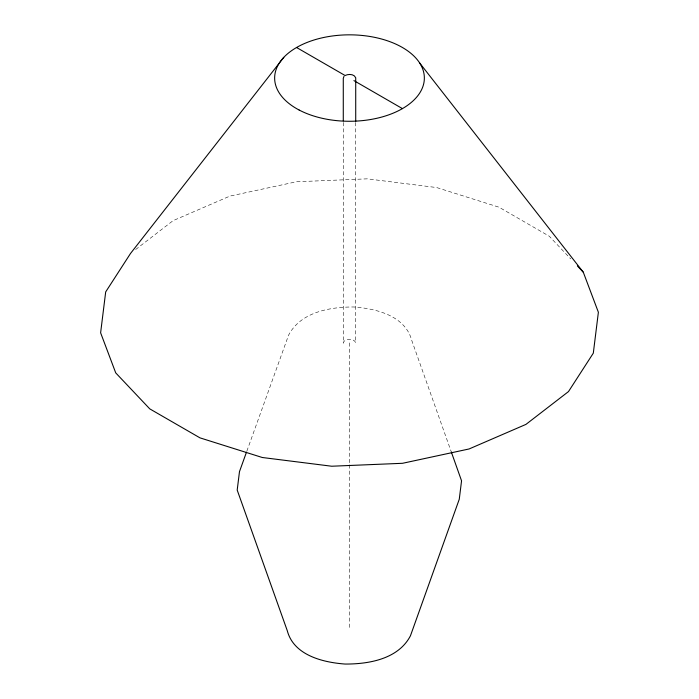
<?xml version="1.0" encoding="UTF-8"?>
<svg xmlns="http://www.w3.org/2000/svg" width="699" height="699" viewBox="0 0 699 699"><rect width="100%" height="100%" fill="white"/><g stroke="black" fill="none" stroke-linecap="round" stroke-linejoin="round"><path stroke-width="0.52" stroke-dasharray="3.5 2.62" d="M246.861 451.135L288.547 335.249C300.631 312.007 330.059 306.861 353.947 306.983C376.158 308.635 405.289 315.747 411.72 340.334L451.362 452.104M135.615 249.552L173.064 220.666L229.919 196.096L296.463 181.766L367.298 178.839L436.7 187.559L499.034 207.21L549.248 236.201L570.707 258.892M355.721 122.482L355.721 342.65C353.808 338.167 345.918 338.194 343.401 342.143L343.279 343.165L343.279 121.914M349.5 342.903L349.5 463.743M349.5 464.835L349.5 628.13"/><path stroke-width="1.05" d="M246.485 452.157L239.477 471.642L237.197 490.078L287.28 630.699C293.711 655.286 322.842 662.399 345.053 664.05C368.941 664.172 398.369 659.026 410.453 635.784L459.269 499.243L461.55 480.807L451.362 452.104M344.022 76.331L343.279 78.314L343.279 120.822M283.803 57.344L130.503 253.492L105.689 291.911L100.621 332.811L115.719 372.873L149.752 408.863L199.966 437.854L262.3 457.504L331.702 466.224L402.537 463.297L469.081 448.968L525.936 424.398L568.497 391.571L593.311 353.152L598.379 312.252L583.281 272.191L419.636 62.954M296.568 47.497L345.088 75.509C348.399 73.849 354.157 73.823 355.721 77.799L355.721 121.399M353.912 80.603L402.432 108.616M577.365 265.935L583.281 272.191M299.146 110.031A74.854 43.216 0 0 0 422.642 87.244A74.854 43.216 0 0 0 326.704 36.89A74.854 43.216 0 0 0 299.146 110.031"/></g></svg>
